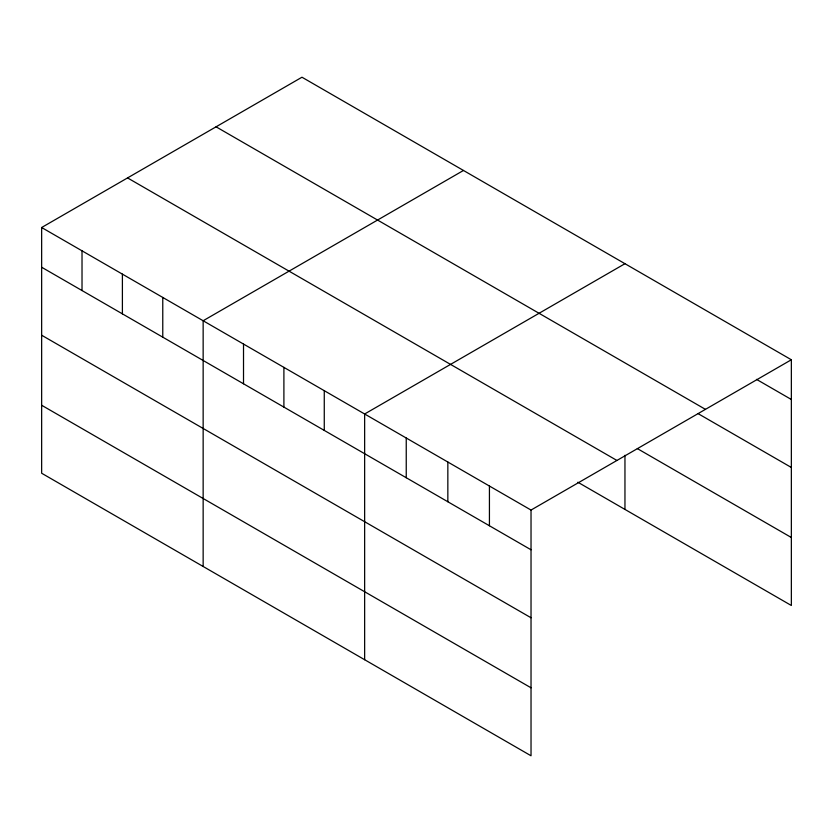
<?xml version="1.0" encoding="UTF-8"?>
<svg xmlns="http://www.w3.org/2000/svg" width="833" height="833" viewBox="0 0 833 833"><rect width="100%" height="100%" fill="white"/><g stroke="black" fill="none" stroke-linecap="round" stroke-linejoin="round"><path stroke-width="1.25" d="M41.65 227.513L531.027 510.056L531.027 755.781L41.65 473.238L41.65 227.513L301.973 77.219L791.35 359.762L791.35 605.487L577.852 482.224M463.46 170.463L203.148 320.747L203.148 566.482M624.958 263.697L364.646 413.991L364.646 659.715M531.027 510.056L791.35 359.762M756.499 379.359L791.35 399.486M216.059 126.814L705.447 409.357M698.033 413.595L791.35 467.469M637.328 448.581L791.35 537.504M127.553 177.918L616.941 460.462M41.65 267.237L531.027 549.78M41.65 335.22L531.027 617.763M41.65 405.255L531.027 687.798M624.958 455.287L624.958 509.421M489.429 486.035L489.429 525.758M447.842 462.023L447.842 501.747M406.244 438.002L406.244 477.726M324.266 390.677L324.266 430.401M283.897 367.374L283.897 407.098M243.517 344.06L243.517 383.784M162.768 297.443L162.768 337.167M122.399 274.13L122.399 313.854M82.019 250.827L82.019 290.54"/></g></svg>
